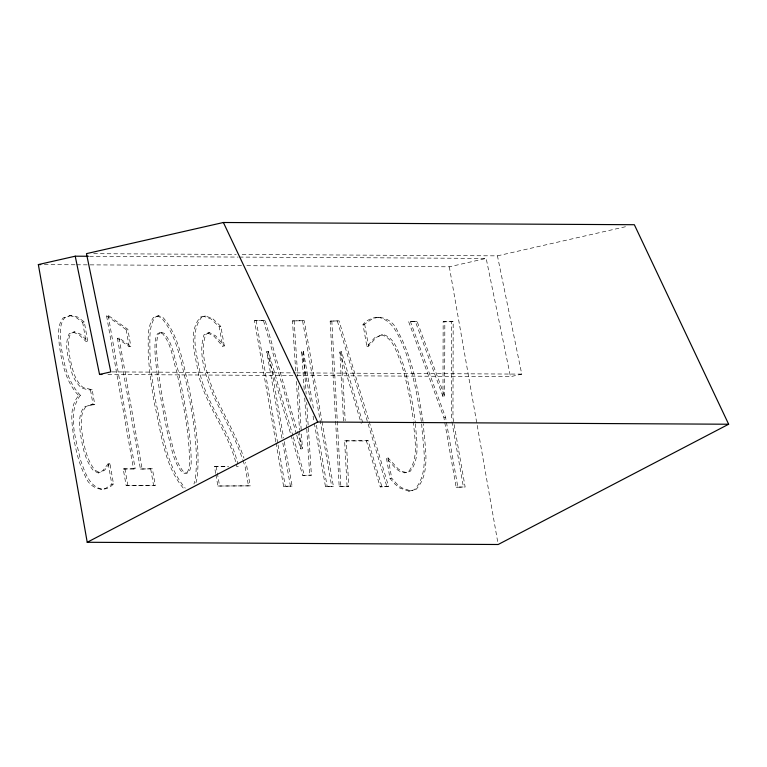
<?xml version="1.0" encoding="UTF-8"?>
<svg xmlns="http://www.w3.org/2000/svg" width="767" height="767" viewBox="0 0 767 767"><rect width="100%" height="100%" fill="white"/><g stroke="black" fill="none" stroke-linecap="round" stroke-linejoin="round"><path stroke-width="0.58" stroke-dasharray="3.83 2.88" d="M442.962 396.443L443.163 321.747L453.182 321.469L452.961 417.852L465.138 487.026L456.164 487.304L443.92 417.689L408.61 321.555L417.056 321.268L444.62 396.117L442.962 396.443L415.398 321.594L408.61 321.555M444.62 396.117L444.831 321.421M453.182 321.469L451.514 321.785L451.715 420.517M87.687 341.181L84.303 321.929L77.429 316.944L71.312 315.266L64.821 317.624C58.637 325.064 60.363 335.658 60.938 344.575C63.488 362.523 67.448 381.678 80.343 395.264L78.685 395.59C68.273 407.632 72.347 425.052 73.948 439.395C76.297 452.003 79.317 464.658 85.214 476.134C89.308 488.033 104.159 494.36 113.497 483.891L109.873 463.297L108.214 463.623L102.855 470.641L98.243 472.961L93.392 470.631C84.61 459.586 82.165 445.186 80.151 431.591C79.365 423.269 78.56 414.055 84.14 407.076L90.41 404.938L94.792 404.621L92.165 389.741L83.152 387.556C74.092 380.068 72.261 367.959 69.787 357.192C69.03 349.368 66.585 340.625 70.88 333.396L74.715 331.833L80.535 334.182L87.687 341.181L86.029 341.507L78.867 334.508L73.047 332.159L69.222 333.722C63.412 345.668 69.174 359.502 71.513 371.669C73.335 377.91 76.595 383.538 81.484 387.881L88.09 389.933L92.165 389.741M80.343 395.264C66.748 413.777 76.154 439.549 80.487 459.951C84.667 470.957 88.895 486.949 102.404 489.202M109.873 463.297L104.523 470.315L98.243 472.961M423.029 421.428C418.015 390.144 412.914 357.729 396.951 329.858C390.787 316.177 373.05 312.878 362.992 324.441L366.875 346.492L374.689 337.729L382.791 334.508C395.226 337.48 398.313 352.705 402.752 362.887C408.869 382.34 412.761 402.445 415.311 422.665M366.875 346.492L368.534 346.166L376.357 337.403L382.791 334.508M202.143 316.752C188.414 332.36 197.953 357.595 200.513 375.734C208.528 407.018 230.599 432.569 237.875 464.15M362.992 324.441L364.651 324.115L372.398 318.708L379.588 316.934M113.497 483.891L111.838 484.217L105.904 488.215L100.745 489.528M207.675 332.888L214.098 336.243L222.641 346.272L224.309 345.946L215.757 335.917L209.333 332.562L203.984 334.853C197.656 354.939 206.237 376.501 213.236 395.388C223.245 416.654 235.153 437.142 242.66 459.5M209.333 332.562L205.642 334.527C199.315 354.613 207.895 376.175 214.894 395.063C224.75 416.002 236.437 436.174 243.964 458.129M159.9 332.629L157.571 333.703C154.531 338.544 155.116 344.527 154.896 349.982C156.487 378.102 161.942 405.791 167.561 433.336C171.348 446.509 173.006 461.446 182.067 472.299L184.809 473.431L186.477 473.105A25.934 7.785 79 0 0 191.175 463.23C191.319 432.396 184.339 402.033 178.567 371.89C174.31 359.071 173.428 344.038 164.263 333.415L161.559 332.303L159.9 332.629L162.604 333.741C171.77 344.364 172.652 359.397 176.899 372.216C182.671 402.359 189.66 432.713 189.516 463.546A25.934 7.785 79 0 1 184.809 473.421M161.559 332.303L159.229 333.377C156.19 338.218 156.775 344.201 156.554 349.666C158.155 377.776 163.601 405.475 169.219 433.01C173.006 446.193 174.675 461.12 183.725 471.983L186.477 473.105M195.911 482.779A46.116 13.844 79 0 0 197.311 476.154C200.158 445.215 194.099 414.324 188.366 384.056C182.23 361.315 178.979 335.419 162.767 317.25L158.644 315.736L153.39 317.528C146.545 327.749 148.568 341.018 148.204 352.676C149.038 369.397 151.367 385.993 154.186 402.483C161.06 431.553 163.649 464.869 183.591 488.483M158.644 315.736L155.049 317.202C148.204 327.432 150.227 340.692 149.872 352.35C150.696 369.071 153.036 385.667 155.845 402.157C162.719 431.236 165.317 464.543 185.25 488.167M71.312 315.266L63.162 317.95C56.979 325.39 58.695 335.984 59.27 344.901C61.83 362.849 65.789 382.004 78.685 395.59M92.069 404.612L85.808 406.759C80.219 413.729 81.024 422.943 81.81 431.265C83.824 444.86 86.278 459.26 95.05 470.305L99.911 472.635M415.436 423.767C416.165 439.28 420.69 458.292 410.153 471.379L406.337 472.501L402.464 471.58L398.14 468.858L388.14 457.985L386.482 458.302L396.472 469.174L400.796 471.906L404.679 472.827L408.495 471.705C419.396 457.937 414.295 438.062 413.538 421.869M386.482 458.302L390.019 478.455L394.89 484.006L399.665 487.985L408.878 491.187L414.295 489.806C430.249 473.114 422.473 444.687 421.725 424.055M408.878 491.187L415.954 489.48C431.907 472.798 424.132 444.361 423.384 423.729M224.309 345.946L220.877 326.474L212.68 318.631L205.441 315.994L200.484 317.078C186.755 332.677 196.285 357.921 198.854 376.051C207.167 408.073 229.851 434.256 236.859 466.777L238.527 466.451L236.169 466.441M246.821 265.708L449.309 266.801L486.173 258.412L510.496 376.683L521.761 374.114L497.438 255.852L241.039 254.471M497.438 255.852L627.387 226.303M108.224 315.467L135.193 468.695L133.525 469.011L106.565 315.783L108.224 315.467L127.84 329.321L130.831 346.339L129.172 346.665L117.418 338.324L119.077 337.998L130.831 346.339M69.653 315.592L75.77 317.27L82.644 322.255L84.303 321.929M73.047 332.159L74.715 331.833M106.565 315.783L126.181 329.647L127.84 329.321M205.441 315.994L203.782 316.311L211.021 318.947L219.218 326.8L222.641 346.272M219.218 326.8L220.877 326.474M275.765 441.734L254.471 320.721L265.181 320.453L297.097 430.364M254.471 320.721L265.181 320.453M295.688 370.739L292.467 320.932L304.259 320.664L321.833 420.517M292.467 320.932L304.259 320.664M330.155 321.133L339.052 320.846L388.62 486.614L380.173 486.901L366.434 440.977L344.613 440.862L347.087 486.719L339.187 486.681L330.155 321.133L339.052 320.846M415.398 321.594L417.056 321.268M281.988 438.369L266.734 351.65L268.392 351.334L293.032 436.126M304.183 389.646L301.709 351.507L303.368 351.181L313.703 409.923M343.539 421.035L339.867 352.043L341.526 351.727L362.896 423.183M90.41 404.938L94.792 404.621M117.418 338.324L140.419 469.049L152.374 468.781L155.289 485.348L126.143 485.521L123.228 468.963L135.193 468.695M140.419 469.049L152.374 468.781M443.92 417.689L445.579 417.363L457.832 486.987L465.138 487.026M296.762 435.272L300.76 449.011L302.419 448.685L301.345 432.08M344.613 440.862L368.093 440.651L381.841 486.575L388.62 486.614M215.69 473.488L214.492 466.662L227.924 466.394M126.143 485.521L155.289 485.348M366.434 440.977L368.093 440.651M215.891 474.629L217.895 486.019L250.215 485.866L246.801 466.499L245.382 462.309M291.038 435.301L302.687 475.406L311.412 475.128L306.695 402.426M217.895 486.019L250.215 485.866M302.687 475.406L311.412 475.128M275.976 442.904L283.627 486.374L292.102 486.086L283.857 439.213M283.627 486.374L292.102 486.086M314.317 423.163L325.476 486.604L333.405 486.316L322.035 421.697M325.476 486.604L333.405 486.316M404.679 472.827L406.337 472.501M339.187 486.681L348.745 486.393L346.281 440.536M347.087 486.719L348.745 486.393M390.019 478.455L391.688 478.129L396.558 483.68L401.323 487.659L410.546 490.87M380.173 486.901L381.841 486.575M456.164 487.304L457.832 486.987M93.67 253.676L236.246 254.443M89.595 256.274L238.163 257.079M239.362 257.079L486.173 258.412M44.342 264.615L75.492 264.778M76.69 264.788L242.027 265.679M443.163 321.747L451.514 321.785M112.001 371.899L295.314 372.896M296.513 372.896L521.761 374.114M107.926 374.507L296.033 375.523M297.232 375.523L510.496 376.683M214.492 466.662L228.624 466.729M123.228 468.963L133.525 469.011M377.93 317.25C394.516 320.136 399.971 339.436 405.848 352.782C413.624 375.504 418.12 399.176 421.543 422.905M381.122 334.824C393.567 337.806 396.654 353.021 401.093 363.213C406.951 381.592 410.527 400.595 413.298 419.654M156.986 316.062L161.099 317.567C177.311 335.735 180.561 361.64 186.707 384.382C192.44 414.65 198.49 445.55 195.652 476.48A46.116 13.844 79 0 1 193.946 484.006M410.278 321.229L445.579 417.363M243.014 460.545L245.143 466.825L248.546 486.182M337.394 321.172L367.815 422.914M368.16 424.055L386.961 486.93M339.867 352.043L361.238 423.509M297.433 431.514L302.419 448.685M263.522 320.769L296.436 434.122M293.368 437.267L304.355 475.089M266.734 351.65L290.703 434.16M449.309 266.801L497.754 542.144M451.926 421.697L463.479 487.352M364.651 324.115L368.534 346.166M388.14 457.985L391.688 478.129M302.601 320.98L331.747 486.633M316.397 425.196L327.145 486.278M301.709 351.507L310.808 403.193M313.08 416.117L314.115 421.994M268.392 351.334L283.646 438.043M282.812 443.058L290.444 486.412M256.14 320.405L277.846 443.757M278.047 444.937L285.286 486.048M216.15 466.336L219.554 485.693M126.181 329.647L129.172 346.665M150.715 469.107L153.63 485.674M119.077 337.998L142.077 468.733M124.887 468.637L127.801 485.204M108.214 463.623L111.838 484.217M82.644 322.255L86.029 341.507M90.506 390.058L93.123 404.947M303.368 351.181L306.158 394.085M304.729 397.987L306.656 427.775M306.733 428.974L309.753 475.444M294.135 320.606L297.74 376.348M298.353 385.83L301.268 430.901M296.378 381.41L299.533 430.038M299.609 431.217L300.76 449.011M331.814 320.807L340.855 486.355M341.526 351.727L345.198 420.709"/><path stroke-width="1.15" d="M87.217 542.279L317.691 422.003L728.65 424.228L634.347 224.721L223.389 222.497L86.479 253.637L110.803 371.899L99.547 374.459L75.224 256.197L38.35 264.577L87.217 542.279L498.167 544.503L728.65 424.228M75.224 256.197L88.397 256.264M38.35 264.577L40.747 264.596M99.547 374.459L101.944 374.469M223.389 222.497L317.691 422.003"/></g></svg>
